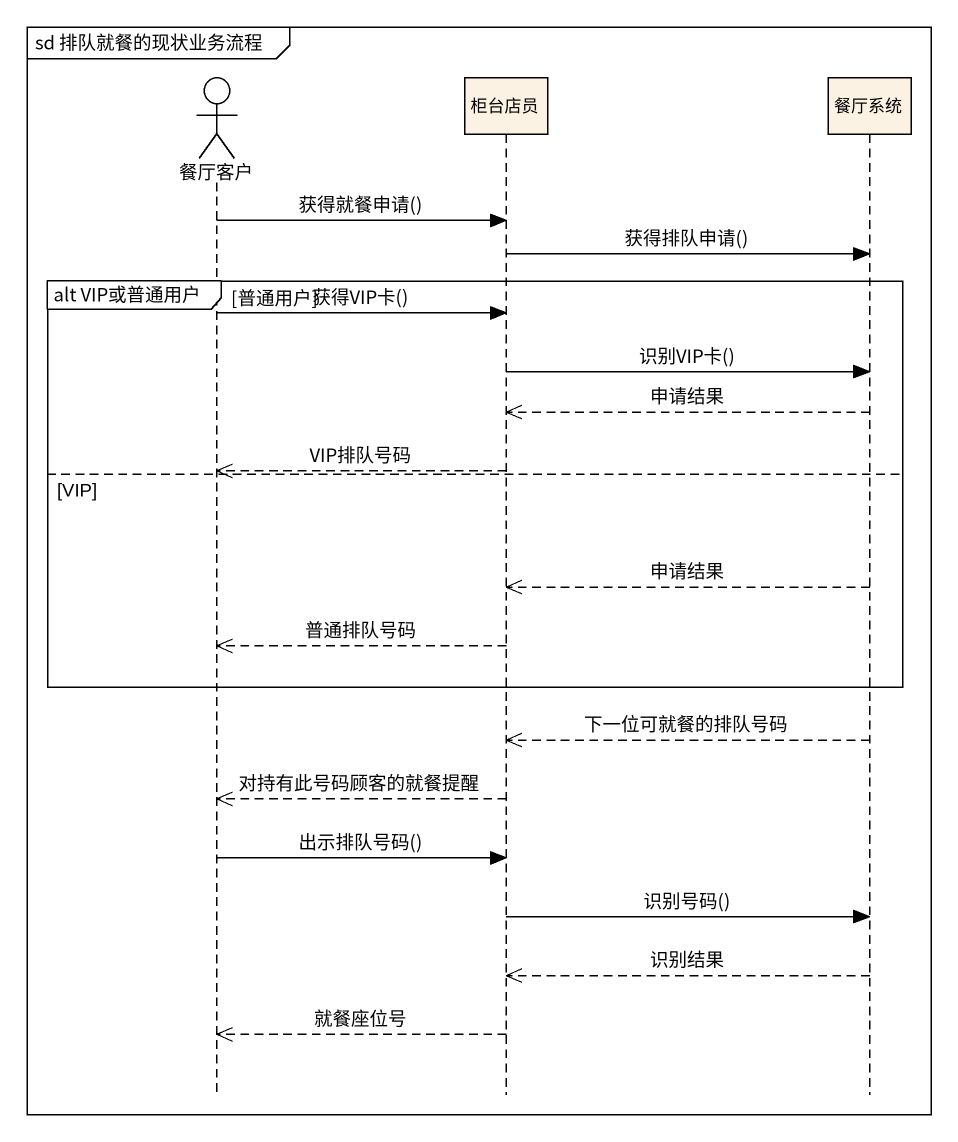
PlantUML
@startuml
mainframe sd 排队就餐的现状业务流程
hide footbox
actor 餐厅客户
participant 柜台店员
participant 餐厅系统

餐厅客户 -> 柜台店员 : 获得就餐申请()
柜台店员 -> 餐厅系统 : 获得排队申请()
group alt VIP或普通用户 [普通用户]
  餐厅客户 -> 柜台店员 : 获得VIP卡()
  柜台店员 -> 餐厅系统 : 识别VIP卡()
  餐厅系统 -->> 柜台店员 : 申请结果
  柜台店员 -->> 餐厅客户 : VIP排队号码
else VIP
  餐厅系统 -->> 柜台店员 : 申请结果
  柜台店员 -->> 餐厅客户 : 普通排队号码
end
餐厅系统 -->> 柜台店员 : 下一位可就餐的排队号码
柜台店员 -->> 餐厅客户 : 对持有此号码顾客的就餐提醒
餐厅客户 -> 柜台店员 : 出示排队号码()
柜台店员 -> 餐厅系统 : 识别号码()
餐厅系统 -->> 柜台店员 : 识别结果
柜台店员 -->> 餐厅客户 : 就餐座位号
@enduml
